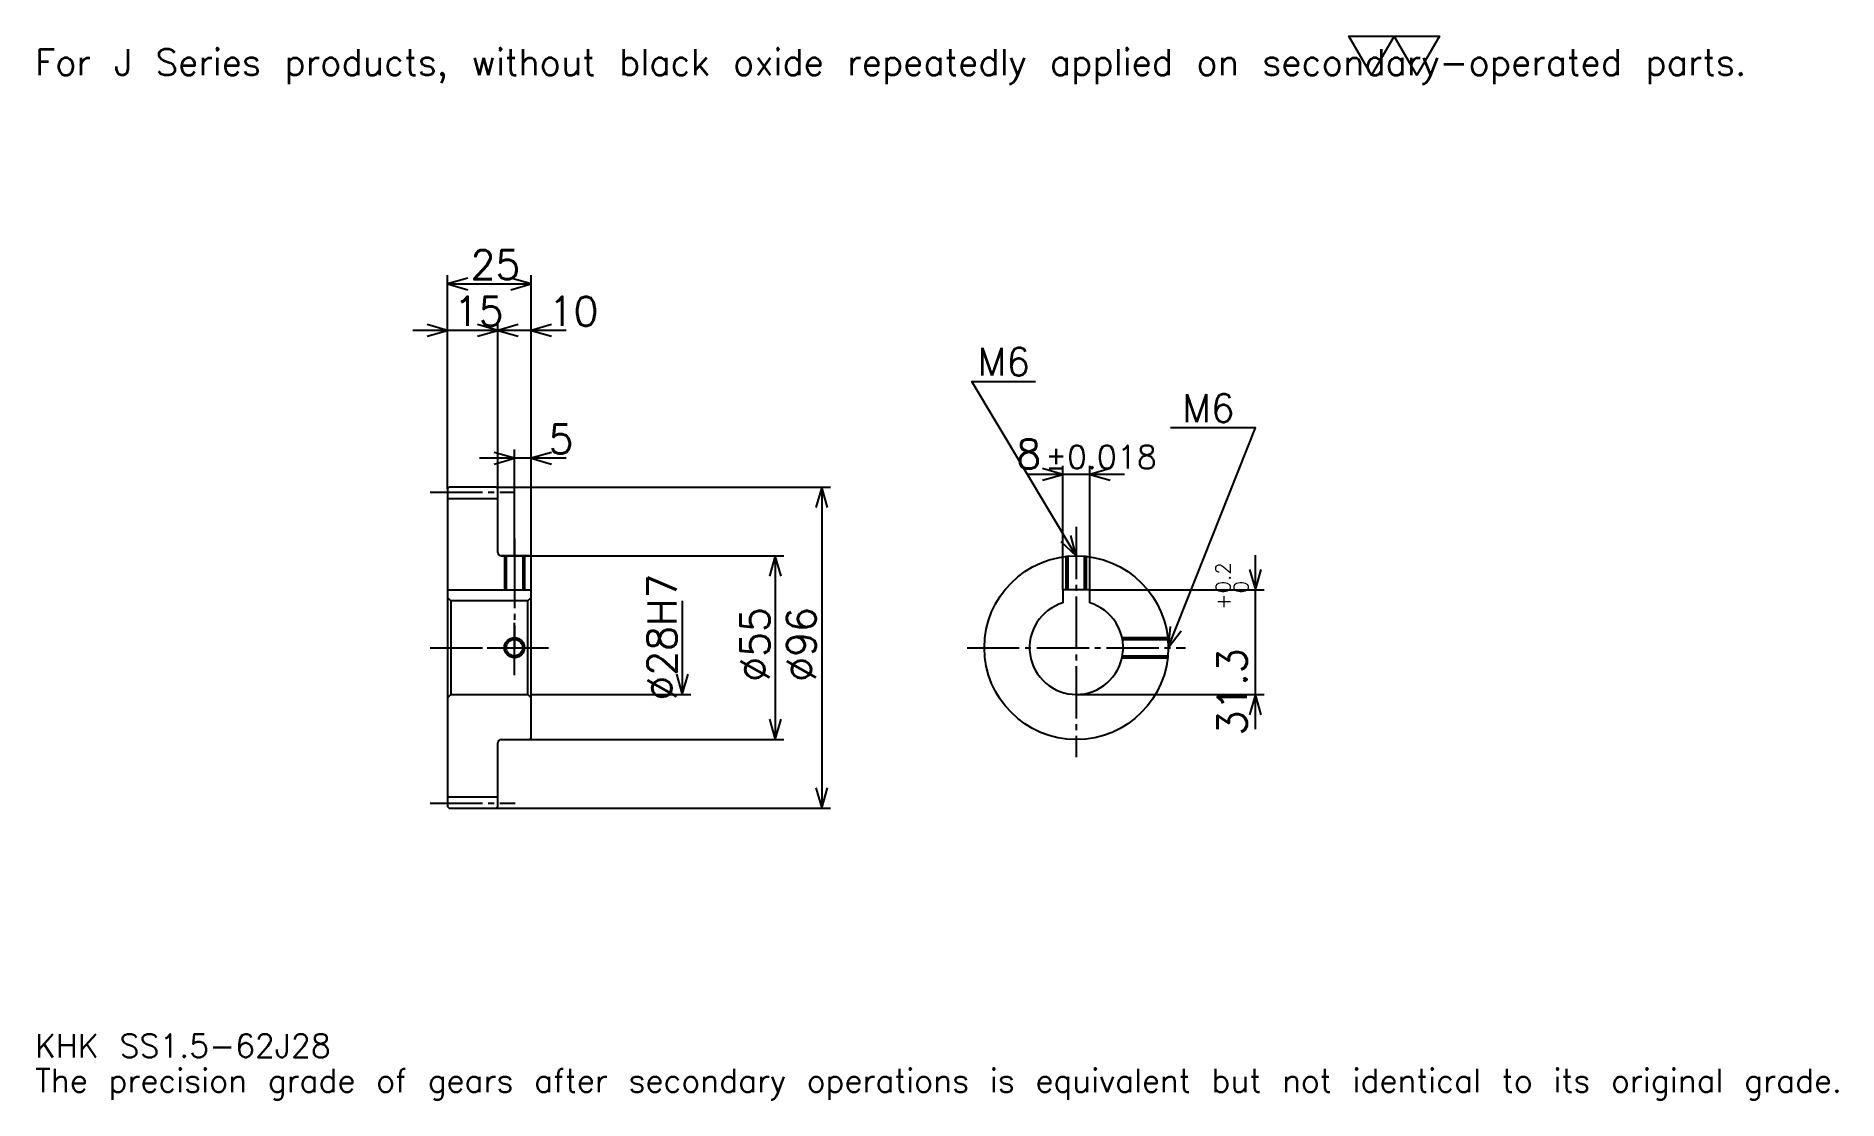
# Model space of a CAD drawing. Extents: x 18 to 557, y 6 to 325.
import ezdxf

# ---------------------------------------------------------------- set-up
doc = ezdxf.new("R2010")
doc.units = 0
doc.linetypes.add('DASHDOT', pattern=[20.869564, 15.652174, -1.73913, 1.73913, -1.73913])
doc.layers.get('0').update_dxf_attribs({"linetype": 'CONTINUOUS'})
doc.layers.add('DASHDOT', color=6, linetype='DASHDOT')
doc.styles.add('KANJI', font='TXT', dxfattribs={"bigfont": 'BIGFONT'})

msp = doc.modelspace()

# ---------------------------------------------------------------- linework, layer by layer
at = {"color": 5}
for p, q in [((140.869568, 189.739136), (140.869568, 253.217407)), ((140.869568, 250.608704), (165.869568, 250.608704)), ((165.869568, 189.739136), (165.869568, 253.217407)), ((155.869568, 189.739136), (155.869568, 239.304352)), ((166.304352, 236.695648), (130.434784, 236.695648)), ((176.304352, 236.695648), (145.434784, 236.695648)), ((160.869568, 189.739136), (160.869568, 201.043488)), ((176.304352, 198.434784), (150.434784, 198.434784)), ((325.021729, 159.039139), (325.021729, 196.195648)), ((333.021729, 159.039139), (333.021729, 196.195648)), ((140.869568, 189.239136), (140.869568, 189.739136)), ((155.369568, 189.739136), (165.869568, 189.739136)), ((155.869568, 189.239136), (155.869568, 189.739136)), ((160.869568, 169.239136), (160.869568, 189.739136)), ((160.869568, 169.239136), (160.869568, 189.739136)), ((165.869568, 189.739136), (255.434784, 189.739136)), ((165.869568, 168.739136), (165.869568, 189.739136)), ((252.82608, 189.739136), (252.82608, 93.739136)), ((343.456543, 193.58696), (314.586975, 193.58696)), ((156.869568, 169.239136), (165.869568, 169.239136)), ((165.869568, 169.239136), (241.521744, 169.239136)), ((238.913055, 169.239136), (238.913055, 114.239136)), ((382.608704, 117.304352), (382.608704, 169.473923)), ((333.021729, 159.039139), (385.217407, 159.039139)), ((211.08696, 155.739136), (211.08696, 127.739136)), ((165.869568, 127.739136), (213.695648, 127.739136)), ((329.021729, 127.739136), (385.217407, 127.739136)), ((156.869568, 114.239136), (165.869568, 114.239136)), ((165.869568, 114.239136), (241.521744, 114.239136)), ((155.369568, 93.739136), (165.869568, 93.739136)), ((165.869568, 93.739136), (255.434784, 93.739136))]:
    msp.add_line(p, q, dxfattribs=at)
at = {"color": 4}
for p, q in [((140.869568, 186.364136), (155.869568, 186.364136)), ((140.869568, 159.039139), (165.869568, 159.039139)), ((164.869568, 155.739136), (165.869568, 156.739136)), ((141.869568, 155.739136), (141.869568, 127.739136)), ((164.869568, 127.739136), (165.869568, 126.739136)), ((140.869568, 97.114136), (155.869568, 97.114136))]:
    msp.add_line(p, q, dxfattribs=at)
at = {"color": 7}
msp.add_lwpolyline([(417.391296, 313.043488), (410.608673, 324.800018), (437.739136, 324.800018), (430.956512, 313.043488), (424.17392, 324.800018), (417.391296, 313.043488)], dxfattribs=at)
at = {"color": 5}
for points in [[(146.956528, 252.347839), (140.869568, 250.608704), (146.956528, 248.869568)], [(159.782608, 248.869568), (165.869568, 250.608704), (159.782608, 252.347839)], [(134.782608, 234.956528), (140.869568, 236.695648), (134.782608, 238.434784)], [(149.782608, 234.956528), (155.869568, 236.695648), (149.782608, 238.434784)], [(161.956528, 238.434784), (155.869568, 236.695648), (161.956528, 234.956528)], [(171.956528, 238.434784), (165.869568, 236.695648), (171.956528, 234.956528)], [(329.021729, 169.239136), (297.717407, 221.413055), (316.847839, 221.413055)], [(356.521729, 141.739136), (382.608704, 207.5), (357.217407, 207.5)], [(154.782608, 196.695648), (160.869568, 198.434784), (154.782608, 200.17392)], [(171.956528, 200.17392), (165.869568, 198.434784), (171.956528, 196.695648)], [(318.934784, 191.847824), (325.021729, 193.58696), (318.934784, 195.326096)], [(339.108704, 195.326096), (333.021729, 193.58696), (339.108704, 191.847824)], [(254.565216, 183.652176), (252.82608, 189.739136), (251.08696, 183.652176)], [(324.398743, 173.563889), (329.021729, 169.239136), (327.381317, 175.353424)], [(240.652176, 163.152176), (238.913055, 169.239136), (237.17392, 163.152176)], [(380.869568, 165.126099), (382.608704, 159.039139), (384.347839, 165.126099)], [(357.149658, 148.038452), (356.521729, 141.739136), (360.382812, 146.755875)], [(209.347839, 133.826096), (211.08696, 127.739136), (212.82608, 133.826096)], [(384.347839, 121.652176), (382.608704, 127.739136), (380.869568, 121.652176)], [(237.17392, 120.326096), (238.913055, 114.239136), (240.652176, 120.326096)], [(251.08696, 99.826096), (252.82608, 93.739136), (254.565216, 99.826096)]]:
    msp.add_lwpolyline(points, dxfattribs=at)
at = {"color": 4}
for points in [[(155.869568, 170.239136), (155.869568, 189.239136), (155.369568, 189.739136), (141.369568, 189.739136), (140.869568, 189.239136), (140.869568, 126.739136)], [(156.869568, 114.239136), (165.369568, 114.239136), (165.869568, 114.739136), (165.869568, 168.739136), (165.369568, 169.239136), (156.869568, 169.239136)], [(157.869568, 169.239136), (157.869568, 159.039139)], [(158.409576, 169.239136), (158.409576, 159.039139)], [(163.329559, 169.239136), (163.329559, 159.039139)], [(163.869568, 169.239136), (163.869568, 159.039139)], [(326.021729, 159.039139), (326.021729, 169.075012)], [(326.561737, 159.039139), (326.561737, 169.128891)], [(331.48175, 159.039139), (331.48175, 169.128891)], [(332.021729, 159.039139), (332.021729, 169.075012)], [(140.869568, 126.739136), (141.869568, 127.739136), (164.869568, 127.739136), (164.869568, 155.739136), (141.869568, 155.739136), (140.869568, 156.739136)], [(333.021729, 155.155548), (333.021729, 159.039139), (325.021729, 159.039139), (325.021729, 155.155548)], [(342.696533, 144.739136), (356.357605, 144.739136)], [(342.803925, 144.199142), (356.411499, 144.199142)], [(342.696533, 138.739136), (356.357605, 138.739136)], [(342.803925, 139.279129), (356.411499, 139.279129)], [(140.869568, 126.739136), (140.869568, 94.239136), (141.369568, 93.739136), (155.369568, 93.739136), (155.869568, 94.239136), (155.869568, 113.239136)]]:
    msp.add_lwpolyline(points, dxfattribs=at)
for centre, radius in [((329.021729, 141.739136), 27.5), ((160.869568, 141.739136), 2.46)]:
    msp.add_circle(centre, radius, dxfattribs=at)
at = {"color": 7}
msp.add_circle((160.869568, 141.739136), 3, dxfattribs=at)
at = {"color": 4}
for centre, radius, start, end in [((156.869568, 170.239136), 1, 180, 270), ((329.021729, 141.739136), 14, 106.60154993, 73.39845007), ((156.869568, 113.239136), 1, 90, 180)]:
    msp.add_arc(centre, radius, start, end, dxfattribs=at)
at = {"layer": 'DASHDOT', "color": 7}
for p, q in [((135.652176, 188.239136), (161.08696, 188.239136)), ((329.021729, 177.934784), (329.021729, 109.021744)), ((160.869568, 169.239136), (160.869568, 141.739136)), ((135.652176, 141.739136), (171.08696, 141.739136)), ((296.304352, 141.739136), (361.739136, 141.739136)), ((135.652176, 95.239136), (161.08696, 95.239136))]:
    msp.add_line(p, q, dxfattribs=at)
for points in [[(160.869568, 174.456528), (160.869568, 153.821747)], [(160.869568, 133.521744), (160.869568, 149.956528)], [(152.652176, 141.739136), (169.08696, 141.739136)]]:
    msp.add_lwpolyline(points, dxfattribs=at)

# ---------------------------------------------------------------- texts
at = {"color": 7, "style": 'KANJI'}
for s, height, p in [('For J Series products, without black oxide repeatedly applied on secondary-operated parts.', 7.826087, (17.391304, 313.043488)), ('25', 8.695652, (147.717392, 252)), ('15', 8.695652, (142.717392, 238.08696)), ('10', 8.695652, (171.08696, 238.08696)), ('M6', 8.347826, (299.456543, 223.152176)), ('M6', 8.347826, (360.695679, 209.239136)), ('5', 8.695652, (171.08696, 199.826096)), ('8', 8.695652, (311.072205, 195.326096)), ('%%p0.018', 6.956522, (319.67981, 195.326096)), ('KHK SS1.5-62J28', 6.956522, (17.391304, 19.130434)), ('The precision grade of gears after secondary operations is equivalent but not identical to its original grade.', 6.956522, (17.391304, 8.695652))]:
    msp.add_text(s, height=height, dxfattribs=at).set_placement(p)
for s, height, p in [('%%c28H7', 8.695652, (209.347839, 125.869568)), ('0.2', 4.347826, (375.130432, 157.972504)), ('+', 4.347826, (375.130432, 153.102936)), ('0', 4.347826, (380.521729, 157.972504)), ('%%c55', 8.695652, (237.17392, 131.521744)), ('%%c96', 8.695652, (251.08696, 131.521744)), ('31.3', 8.695652, (380, 115.464714))]:
    msp.add_text(s, height=height, rotation=90, dxfattribs=at).set_placement(p)

doc.saveas('drawing.dxf')
